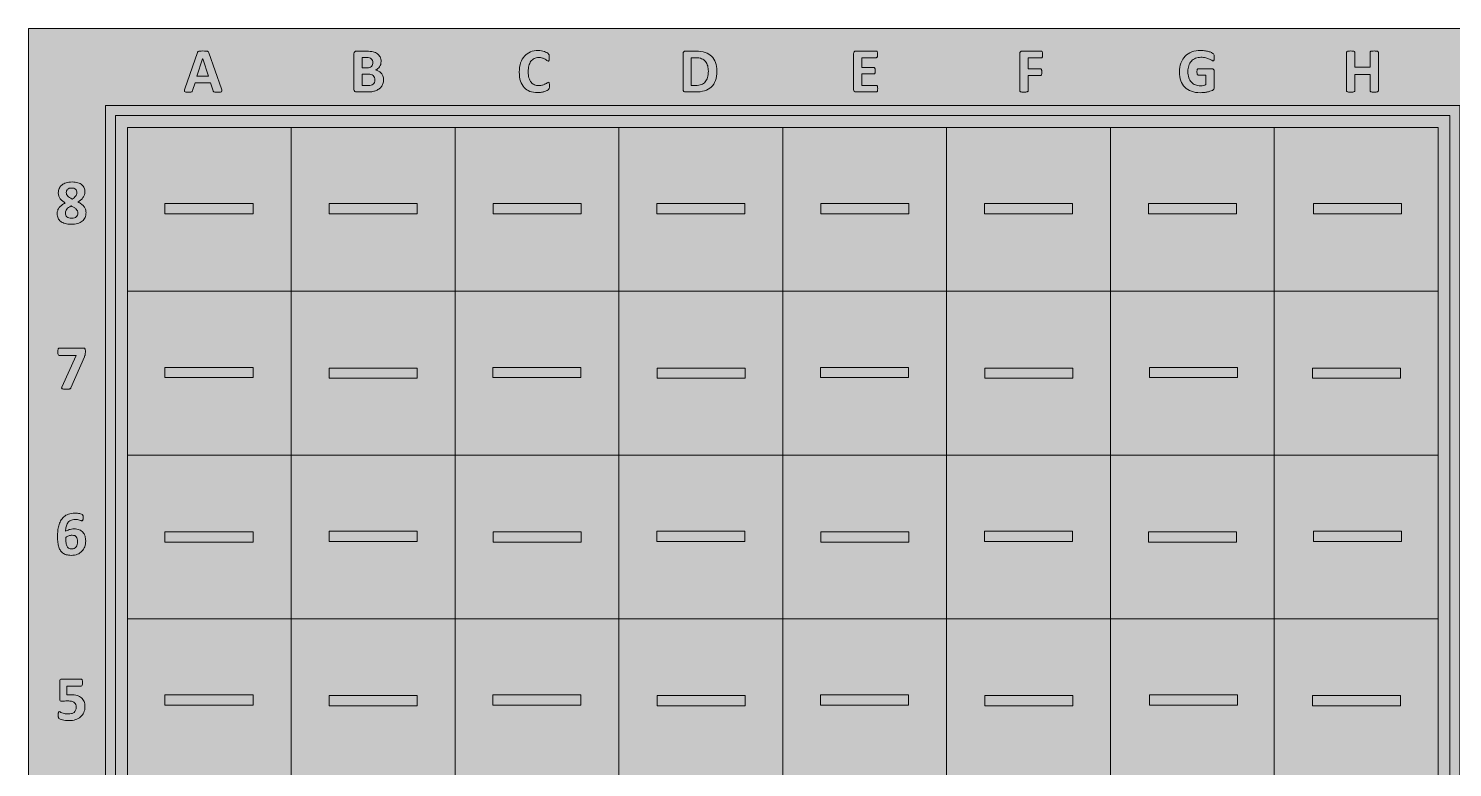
# Model space of a CAD drawing. Header units: inches. Extents: x 492 to 1331, y -1203 to -612.
# Drawn here: x 492 to 1050, y -902 to -612 of the extents above; entities that cross this region are included whole.
import ezdxf

# ---------------------------------------------------------------- set-up
doc = ezdxf.new("R2010")
doc.units = ezdxf.units.IN
doc.header["$MEASUREMENT"] = 0
doc.layers.add('Layer 1', color=7, linetype='Continuous')

# ---------------------------------------------------------------- blocks, each defined once
blk = doc.blocks.new('block 2')
at = {"layer": 'Layer 1'}
h = blk.add_hatch(color=250, dxfattribs=at)
h.dxf.hatch_style = 2
h.paths.add_polyline_path([(1049.17, -1168.78), (526.52, -1168.78), (526.52, -646.13), (1049.17, -646.13)])
h.paths.add_polyline_path([(531.16, -1164.14), (1044.54, -1164.14), (1044.54, -650.77), (531.16, -650.77)])
at = {"layer": 'Layer 1', "lineweight": 0}
for points in [[(1049.17, -1168.78), (526.52, -1168.78), (526.52, -646.13), (1049.17, -646.13), (1049.17, -1168.78)], [(531.16, -1164.14), (1044.54, -1164.14), (1044.54, -650.77), (531.16, -650.77), (531.16, -1164.14)]]:
    blk.add_lwpolyline(points, dxfattribs=at)
blk = doc.blocks.new('block 5')
at = {"layer": 'Layer 1', "lineweight": 0}
blk.add_lwpolyline([(560.63, -623.95), (560.62, -623.95), (558.36, -630.75), (562.9, -630.75), (560.63, -623.95)], dxfattribs=at)
for points, knots in [([(567.97, -635.68), (568.07, -635.97), (568.13, -636.21), (568.16, -636.38), (568.18, -636.55), (568.15, -636.68), (568.06, -636.77), (567.97, -636.86), (567.81, -636.91), (567.58, -636.93), (567.35, -636.95), (567.03, -636.96), (566.63, -636.96), (566.21, -636.96), (565.88, -636.96), (565.64, -636.94), (565.41, -636.93), (565.23, -636.91), (565.11, -636.87), (564.98, -636.83), (564.9, -636.78), (564.85, -636.72), (564.8, -636.65), (564.76, -636.56), (564.72, -636.46), (564.72, -636.46), (563.65, -633.24), (563.65, -633.24), (563.65, -633.24), (557.64, -633.24), (557.64, -633.24), (557.64, -633.24), (556.63, -636.37), (556.63, -636.37), (556.6, -636.48), (556.56, -636.58), (556.5, -636.66), (556.45, -636.74), (556.36, -636.8), (556.24, -636.84), (556.12, -636.89), (555.95, -636.92), (555.74, -636.94), (555.52, -636.95), (555.23, -636.96), (554.88, -636.96), (554.5, -636.96), (554.2, -636.95), (553.99, -636.93), (553.77, -636.9), (553.63, -636.84), (553.54, -636.75), (553.46, -636.65), (553.43, -636.52), (553.46, -636.34), (553.48, -636.17), (553.54, -635.94), (553.64, -635.65), (553.64, -635.65), (558.57, -621.47), (558.57, -621.47), (558.62, -621.33), (558.68, -621.22), (558.74, -621.13), (558.81, -621.04), (558.92, -620.98), (559.06, -620.93), (559.2, -620.89), (559.4, -620.86), (559.66, -620.85), (559.91, -620.83), (560.25, -620.83), (560.67, -620.83), (561.16, -620.83), (561.54, -620.83), (561.83, -620.85), (562.12, -620.86), (562.35, -620.89), (562.51, -620.93), (562.67, -620.98), (562.78, -621.05), (562.85, -621.14), (562.92, -621.23), (562.98, -621.35), (563.03, -621.51), (563.03, -621.51), (567.97, -635.68), (567.97, -635.68)], [0, 0, 0, 0, 1, 1, 1, 2, 2, 2, 3, 3, 3, 4, 4, 4, 5, 5, 5, 6, 6, 6, 7, 7, 7, 8, 8, 8, 9, 9, 9, 10, 10, 10, 11, 11, 11, 12, 12, 12, 13, 13, 13, 14, 14, 14, 15, 15, 15, 16, 16, 16, 17, 17, 17, 18, 18, 18, 19, 19, 19, 20, 20, 20, 21, 21, 21, 22, 22, 22, 23, 23, 23, 24, 24, 24, 25, 25, 25, 26, 26, 26, 27, 27, 27, 28, 28, 28, 29, 29, 29, 29]), ([(631.46, -632.09), (631.46, -632.66), (631.39, -633.18), (631.23, -633.64), (631.07, -634.1), (630.86, -634.51), (630.58, -634.86), (630.3, -635.22), (629.98, -635.52), (629.59, -635.78), (629.21, -636.03), (628.79, -636.24), (628.33, -636.41), (627.87, -636.57), (627.37, -636.69), (626.85, -636.77), (626.33, -636.85), (625.74, -636.89), (625.1, -636.89), (625.1, -636.89), (620.85, -636.89), (620.85, -636.89), (620.58, -636.89), (620.35, -636.81), (620.17, -636.65), (619.98, -636.49), (619.89, -636.23), (619.89, -635.86), (619.89, -635.86), (619.89, -621.93), (619.89, -621.93), (619.89, -621.57), (619.98, -621.3), (620.17, -621.14), (620.35, -620.98), (620.58, -620.9), (620.85, -620.9), (620.85, -620.9), (624.87, -620.9), (624.87, -620.9), (625.85, -620.9), (626.68, -620.98), (627.36, -621.15), (628.04, -621.31), (628.61, -621.56), (629.07, -621.9), (629.54, -622.23), (629.9, -622.65), (630.14, -623.16), (630.39, -623.67), (630.51, -624.28), (630.51, -624.97), (630.51, -625.35), (630.46, -625.72), (630.36, -626.06), (630.27, -626.4), (630.12, -626.71), (629.93, -626.99), (629.74, -627.27), (629.51, -627.52), (629.23, -627.73), (628.96, -627.95), (628.64, -628.12), (628.29, -628.25), (628.74, -628.34), (629.16, -628.48), (629.54, -628.69), (629.93, -628.89), (630.26, -629.16), (630.54, -629.48), (630.83, -629.81), (631.05, -630.19), (631.22, -630.62), (631.38, -631.06), (631.46, -631.55), (631.46, -632.09)], [0, 0, 0, 0, 1, 1, 1, 2, 2, 2, 3, 3, 3, 4, 4, 4, 5, 5, 5, 6, 6, 6, 7, 7, 7, 8, 8, 8, 9, 9, 9, 10, 10, 10, 11, 11, 11, 12, 12, 12, 13, 13, 13, 14, 14, 14, 15, 15, 15, 16, 16, 16, 17, 17, 17, 18, 18, 18, 19, 19, 19, 20, 20, 20, 21, 21, 21, 22, 22, 22, 23, 23, 23, 24, 24, 24, 25, 25, 25, 25]), ([(627.26, -625.36), (627.26, -625.04), (627.21, -624.75), (627.12, -624.5), (627.02, -624.24), (626.87, -624.03), (626.67, -623.86), (626.47, -623.69), (626.22, -623.56), (625.92, -623.47), (625.62, -623.38), (625.22, -623.34), (624.72, -623.34), (624.72, -623.34), (623.08, -623.34), (623.08, -623.34), (623.08, -623.34), (623.08, -627.49), (623.08, -627.49), (623.08, -627.49), (624.89, -627.49), (624.89, -627.49), (625.36, -627.49), (625.74, -627.43), (626.02, -627.32), (626.3, -627.21), (626.53, -627.06), (626.71, -626.86), (626.9, -626.67), (627.04, -626.44), (627.13, -626.18), (627.22, -625.92), (627.26, -625.65), (627.26, -625.36)], [0, 0, 0, 0, 1, 1, 1, 2, 2, 2, 3, 3, 3, 4, 4, 4, 5, 5, 5, 6, 6, 6, 7, 7, 7, 8, 8, 8, 9, 9, 9, 10, 10, 10, 11, 11, 11, 11]), ([(696.46, -634.47), (696.46, -634.67), (696.45, -634.85), (696.44, -634.99), (696.43, -635.14), (696.41, -635.26), (696.38, -635.36), (696.36, -635.47), (696.33, -635.55), (696.28, -635.63), (696.24, -635.7), (696.18, -635.79), (696.09, -635.88), (696, -635.98), (695.82, -636.1), (695.56, -636.25), (695.3, -636.39), (694.98, -636.54), (694.61, -636.67), (694.24, -636.81), (693.81, -636.92), (693.33, -637.01), (692.84, -637.1), (692.32, -637.15), (691.76, -637.15), (690.67, -637.15), (689.68, -636.98), (688.8, -636.64), (687.92, -636.3), (687.17, -635.8), (686.55, -635.13), (685.93, -634.46), (685.46, -633.62), (685.13, -632.61), (684.8, -631.61), (684.63, -630.44), (684.63, -629.11), (684.63, -627.75), (684.82, -626.54), (685.18, -625.49), (685.54, -624.43), (686.05, -623.55), (686.7, -622.83), (687.35, -622.11), (688.13, -621.57), (689.04, -621.2), (689.95, -620.83), (690.95, -620.64), (692.05, -620.64), (692.49, -620.64), (692.92, -620.68), (693.33, -620.75), (693.74, -620.83), (694.12, -620.93), (694.47, -621.04), (694.82, -621.16), (695.14, -621.3), (695.42, -621.46), (695.7, -621.61), (695.89, -621.75), (696.01, -621.86), (696.12, -621.97), (696.19, -622.06), (696.23, -622.14), (696.28, -622.21), (696.31, -622.31), (696.33, -622.42), (696.36, -622.54), (696.38, -622.67), (696.39, -622.83), (696.4, -622.99), (696.41, -623.18), (696.41, -623.41), (696.41, -623.66), (696.4, -623.87), (696.38, -624.04), (696.37, -624.21), (696.34, -624.35), (696.3, -624.46), (696.26, -624.57), (696.21, -624.65), (696.15, -624.7), (696.09, -624.74), (696.02, -624.77), (695.95, -624.77), (695.83, -624.77), (695.67, -624.7), (695.48, -624.55), (695.29, -624.41), (695.05, -624.25), (694.75, -624.07), (694.45, -623.89), (694.09, -623.73), (693.67, -623.59), (693.26, -623.45), (692.76, -623.37), (692.18, -623.37), (691.55, -623.37), (690.98, -623.5), (690.48, -623.76), (689.99, -624.02), (689.56, -624.39), (689.21, -624.87), (688.86, -625.36), (688.6, -625.94), (688.41, -626.62), (688.23, -627.31), (688.14, -628.08), (688.14, -628.93), (688.14, -629.87), (688.24, -630.68), (688.43, -631.37), (688.63, -632.06), (688.9, -632.63), (689.26, -633.07), (689.62, -633.52), (690.05, -633.85), (690.56, -634.07), (691.06, -634.28), (691.63, -634.39), (692.27, -634.39), (692.85, -634.39), (693.34, -634.32), (693.76, -634.19), (694.18, -634.05), (694.54, -633.9), (694.84, -633.74), (695.15, -633.57), (695.39, -633.43), (695.59, -633.29), (695.78, -633.16), (695.93, -633.1), (696.04, -633.1), (696.12, -633.1), (696.18, -633.11), (696.23, -633.14), (696.28, -633.18), (696.33, -633.24), (696.36, -633.34), (696.39, -633.44), (696.42, -633.58), (696.43, -633.76), (696.45, -633.93), (696.46, -634.17), (696.46, -634.47)], [0, 0, 0, 0, 1, 1, 1, 2, 2, 2, 3, 3, 3, 4, 4, 4, 5, 5, 5, 6, 6, 6, 7, 7, 7, 8, 8, 8, 9, 9, 9, 10, 10, 10, 11, 11, 11, 12, 12, 12, 13, 13, 13, 14, 14, 14, 15, 15, 15, 16, 16, 16, 17, 17, 17, 18, 18, 18, 19, 19, 19, 20, 20, 20, 21, 21, 21, 22, 22, 22, 23, 23, 23, 24, 24, 24, 25, 25, 25, 26, 26, 26, 27, 27, 27, 28, 28, 28, 29, 29, 29, 30, 30, 30, 31, 31, 31, 32, 32, 32, 33, 33, 33, 34, 34, 34, 35, 35, 35, 36, 36, 36, 37, 37, 37, 38, 38, 38, 39, 39, 39, 40, 40, 40, 41, 41, 41, 42, 42, 42, 43, 43, 43, 44, 44, 44, 45, 45, 45, 46, 46, 46, 47, 47, 47, 48, 48, 48, 48]), ([(762.05, -628.66), (762.05, -630.13), (761.86, -631.38), (761.48, -632.42), (761.1, -633.46), (760.55, -634.31), (759.83, -634.97), (759.11, -635.63), (758.24, -636.12), (757.22, -636.42), (756.19, -636.73), (754.97, -636.89), (753.56, -636.89), (753.56, -636.89), (749.74, -636.89), (749.74, -636.89), (749.47, -636.89), (749.24, -636.81), (749.05, -636.65), (748.87, -636.49), (748.77, -636.23), (748.77, -635.86), (748.77, -635.86), (748.77, -621.93), (748.77, -621.93), (748.77, -621.57), (748.87, -621.3), (749.05, -621.14), (749.24, -620.98), (749.47, -620.9), (749.74, -620.9), (749.74, -620.9), (753.84, -620.9), (753.84, -620.9), (755.26, -620.9), (756.47, -621.07), (757.47, -621.4), (758.46, -621.74), (759.29, -622.23), (759.97, -622.89), (760.65, -623.54), (761.17, -624.35), (761.52, -625.31), (761.88, -626.28), (762.05, -627.39), (762.05, -628.66)], [0, 0, 0, 0, 1, 1, 1, 2, 2, 2, 3, 3, 3, 4, 4, 4, 5, 5, 5, 6, 6, 6, 7, 7, 7, 8, 8, 8, 9, 9, 9, 10, 10, 10, 11, 11, 11, 12, 12, 12, 13, 13, 13, 14, 14, 14, 15, 15, 15, 15]), ([(758.69, -628.77), (758.69, -628.01), (758.61, -627.31), (758.43, -626.66), (758.25, -626.01), (757.97, -625.44), (757.58, -624.97), (757.19, -624.49), (756.68, -624.12), (756.07, -623.85), (755.46, -623.58), (754.65, -623.45), (753.65, -623.45), (753.65, -623.45), (752.01, -623.45), (752.01, -623.45), (752.01, -623.45), (752.01, -634.32), (752.01, -634.32), (752.01, -634.32), (753.7, -634.32), (753.7, -634.32), (754.59, -634.32), (755.34, -634.2), (755.95, -633.97), (756.56, -633.74), (757.07, -633.39), (757.48, -632.93), (757.89, -632.46), (758.19, -631.88), (758.39, -631.19), (758.59, -630.5), (758.69, -629.69), (758.69, -628.77)], [0, 0, 0, 0, 1, 1, 1, 2, 2, 2, 3, 3, 3, 4, 4, 4, 5, 5, 5, 6, 6, 6, 7, 7, 7, 8, 8, 8, 9, 9, 9, 10, 10, 10, 11, 11, 11, 11]), ([(825.02, -635.62), (825.02, -635.85), (825.01, -636.05), (824.99, -636.21), (824.97, -636.38), (824.94, -636.51), (824.9, -636.6), (824.86, -636.7), (824.81, -636.78), (824.74, -636.82), (824.68, -636.87), (824.61, -636.89), (824.54, -636.89), (824.54, -636.89), (816.51, -636.89), (816.51, -636.89), (816.24, -636.89), (816.01, -636.81), (815.82, -636.65), (815.64, -636.49), (815.55, -636.23), (815.55, -635.86), (815.55, -635.86), (815.55, -621.93), (815.55, -621.93), (815.55, -621.57), (815.64, -621.3), (815.82, -621.14), (816.01, -620.98), (816.24, -620.9), (816.51, -620.9), (816.51, -620.9), (824.49, -620.9), (824.49, -620.9), (824.56, -620.9), (824.63, -620.92), (824.69, -620.96), (824.75, -621.01), (824.8, -621.08), (824.84, -621.18), (824.88, -621.28), (824.91, -621.42), (824.93, -621.58), (824.95, -621.74), (824.96, -621.94), (824.96, -622.19), (824.96, -622.42), (824.95, -622.61), (824.93, -622.77), (824.91, -622.93), (824.88, -623.06), (824.84, -623.16), (824.8, -623.26), (824.75, -623.33), (824.69, -623.38), (824.63, -623.42), (824.56, -623.45), (824.49, -623.45), (824.49, -623.45), (818.78, -623.45), (818.78, -623.45), (818.78, -623.45), (818.78, -627.35), (818.78, -627.35), (818.78, -627.35), (823.61, -627.35), (823.61, -627.35), (823.69, -627.35), (823.76, -627.37), (823.82, -627.42), (823.88, -627.46), (823.93, -627.53), (823.97, -627.63), (824.01, -627.72), (824.04, -627.85), (824.06, -628.01), (824.08, -628.17), (824.1, -628.37), (824.1, -628.6), (824.1, -628.84), (824.08, -629.04), (824.06, -629.19), (824.04, -629.35), (824.01, -629.47), (823.97, -629.57), (823.93, -629.66), (823.88, -629.73), (823.82, -629.77), (823.76, -629.81), (823.69, -629.83), (823.61, -629.83), (823.61, -629.83), (818.78, -629.83), (818.78, -629.83), (818.78, -629.83), (818.78, -634.34), (818.78, -634.34), (818.78, -634.34), (824.54, -634.34), (824.54, -634.34), (824.61, -634.34), (824.68, -634.37), (824.74, -634.41), (824.81, -634.46), (824.86, -634.53), (824.9, -634.63), (824.94, -634.73), (824.97, -634.86), (824.99, -635.02), (825.01, -635.18), (825.02, -635.38), (825.02, -635.62)], [0, 0, 0, 0, 1, 1, 1, 2, 2, 2, 3, 3, 3, 4, 4, 4, 5, 5, 5, 6, 6, 6, 7, 7, 7, 8, 8, 8, 9, 9, 9, 10, 10, 10, 11, 11, 11, 12, 12, 12, 13, 13, 13, 14, 14, 14, 15, 15, 15, 16, 16, 16, 17, 17, 17, 18, 18, 18, 19, 19, 19, 20, 20, 20, 21, 21, 21, 22, 22, 22, 23, 23, 23, 24, 24, 24, 25, 25, 25, 26, 26, 26, 27, 27, 27, 28, 28, 28, 29, 29, 29, 30, 30, 30, 31, 31, 31, 32, 32, 32, 33, 33, 33, 34, 34, 34, 35, 35, 35, 36, 36, 36, 37, 37, 37, 37]), ([(889.64, -622.24), (889.64, -622.48), (889.63, -622.69), (889.61, -622.86), (889.59, -623.03), (889.55, -623.16), (889.51, -623.26), (889.46, -623.36), (889.41, -623.43), (889.35, -623.48), (889.3, -623.53), (889.23, -623.56), (889.16, -623.56), (889.16, -623.56), (883.93, -623.56), (883.93, -623.56), (883.93, -623.56), (883.93, -627.86), (883.93, -627.86), (883.93, -627.86), (888.83, -627.86), (888.83, -627.86), (888.91, -627.86), (888.97, -627.88), (889.03, -627.92), (889.09, -627.96), (889.14, -628.03), (889.19, -628.13), (889.23, -628.23), (889.27, -628.36), (889.29, -628.52), (889.31, -628.69), (889.32, -628.9), (889.32, -629.14), (889.32, -629.39), (889.31, -629.6), (889.29, -629.76), (889.27, -629.92), (889.23, -630.06), (889.19, -630.17), (889.14, -630.27), (889.09, -630.35), (889.03, -630.4), (888.97, -630.44), (888.91, -630.46), (888.83, -630.46), (888.83, -630.46), (883.93, -630.46), (883.93, -630.46), (883.93, -630.46), (883.93, -636.42), (883.93, -636.42), (883.93, -636.51), (883.91, -636.59), (883.86, -636.65), (883.81, -636.72), (883.72, -636.78), (883.59, -636.82), (883.46, -636.87), (883.3, -636.9), (883.09, -636.93), (882.88, -636.95), (882.62, -636.96), (882.3, -636.96), (881.99, -636.96), (881.73, -636.95), (881.52, -636.93), (881.31, -636.9), (881.14, -636.87), (881.01, -636.82), (880.89, -636.78), (880.8, -636.72), (880.75, -636.65), (880.7, -636.59), (880.67, -636.51), (880.67, -636.42), (880.67, -636.42), (880.67, -621.93), (880.67, -621.93), (880.67, -621.57), (880.76, -621.3), (880.95, -621.14), (881.13, -620.98), (881.36, -620.9), (881.63, -620.9), (881.63, -620.9), (889.16, -620.9), (889.16, -620.9), (889.23, -620.9), (889.3, -620.93), (889.35, -620.97), (889.41, -621.02), (889.46, -621.09), (889.51, -621.19), (889.55, -621.3), (889.59, -621.43), (889.61, -621.61), (889.63, -621.78), (889.64, -621.99), (889.64, -622.24)], [0, 0, 0, 0, 1, 1, 1, 2, 2, 2, 3, 3, 3, 4, 4, 4, 5, 5, 5, 6, 6, 6, 7, 7, 7, 8, 8, 8, 9, 9, 9, 10, 10, 10, 11, 11, 11, 12, 12, 12, 13, 13, 13, 14, 14, 14, 15, 15, 15, 16, 16, 16, 17, 17, 17, 18, 18, 18, 19, 19, 19, 20, 20, 20, 21, 21, 21, 22, 22, 22, 23, 23, 23, 24, 24, 24, 25, 25, 25, 26, 26, 26, 27, 27, 27, 28, 28, 28, 29, 29, 29, 30, 30, 30, 31, 31, 31, 32, 32, 32, 33, 33, 33, 33]), ([(956.85, -623.39), (956.85, -623.62), (956.84, -623.83), (956.82, -624), (956.8, -624.18), (956.77, -624.31), (956.74, -624.42), (956.7, -624.52), (956.65, -624.59), (956.6, -624.63), (956.55, -624.67), (956.48, -624.7), (956.41, -624.7), (956.3, -624.7), (956.13, -624.62), (955.89, -624.47), (955.65, -624.32), (955.33, -624.16), (954.94, -623.99), (954.54, -623.82), (954.07, -623.66), (953.52, -623.51), (952.98, -623.36), (952.34, -623.29), (951.62, -623.29), (950.84, -623.29), (950.14, -623.42), (949.52, -623.69), (948.89, -623.96), (948.35, -624.33), (947.91, -624.82), (947.47, -625.31), (947.12, -625.9), (946.88, -626.59), (946.65, -627.28), (946.53, -628.04), (946.53, -628.87), (946.53, -629.78), (946.65, -630.59), (946.89, -631.29), (947.13, -631.98), (947.47, -632.56), (947.91, -633.03), (948.35, -633.5), (948.87, -633.86), (949.49, -634.1), (950.1, -634.34), (950.78, -634.45), (951.52, -634.45), (951.88, -634.45), (952.24, -634.41), (952.59, -634.33), (952.95, -634.25), (953.28, -634.13), (953.58, -633.96), (953.58, -633.96), (953.58, -630.25), (953.58, -630.25), (953.58, -630.25), (950.55, -630.25), (950.55, -630.25), (950.41, -630.25), (950.29, -630.16), (950.21, -629.98), (950.13, -629.79), (950.08, -629.48), (950.08, -629.03), (950.08, -628.8), (950.09, -628.61), (950.12, -628.45), (950.14, -628.29), (950.17, -628.17), (950.21, -628.07), (950.25, -627.98), (950.3, -627.91), (950.36, -627.86), (950.41, -627.82), (950.48, -627.8), (950.55, -627.8), (950.55, -627.8), (955.95, -627.8), (955.95, -627.8), (956.08, -627.8), (956.2, -627.82), (956.3, -627.86), (956.41, -627.91), (956.5, -627.98), (956.58, -628.07), (956.65, -628.16), (956.71, -628.27), (956.76, -628.4), (956.8, -628.52), (956.82, -628.67), (956.82, -628.83), (956.82, -628.83), (956.82, -635.2), (956.82, -635.2), (956.82, -635.44), (956.77, -635.66), (956.69, -635.84), (956.6, -636.03), (956.42, -636.18), (956.16, -636.28), (955.89, -636.39), (955.56, -636.5), (955.16, -636.62), (954.77, -636.73), (954.36, -636.83), (953.93, -636.91), (953.51, -637), (953.08, -637.06), (952.65, -637.1), (952.22, -637.14), (951.78, -637.16), (951.34, -637.16), (950.07, -637.16), (948.92, -636.98), (947.92, -636.61), (946.91, -636.24), (946.05, -635.71), (945.35, -635.02), (944.65, -634.32), (944.12, -633.47), (943.75, -632.47), (943.38, -631.47), (943.19, -630.34), (943.19, -629.07), (943.19, -627.76), (943.39, -626.58), (943.78, -625.54), (944.18, -624.5), (944.74, -623.61), (945.46, -622.89), (946.19, -622.16), (947.06, -621.6), (948.09, -621.21), (949.11, -620.82), (950.26, -620.63), (951.52, -620.63), (952.21, -620.63), (952.84, -620.68), (953.41, -620.77), (953.98, -620.87), (954.47, -620.98), (954.9, -621.12), (955.32, -621.25), (955.67, -621.4), (955.95, -621.56), (956.23, -621.71), (956.43, -621.85), (956.54, -621.96), (956.65, -622.08), (956.73, -622.24), (956.78, -622.45), (956.83, -622.66), (956.85, -622.97), (956.85, -623.39)], [0, 0, 0, 0, 1, 1, 1, 2, 2, 2, 3, 3, 3, 4, 4, 4, 5, 5, 5, 6, 6, 6, 7, 7, 7, 8, 8, 8, 9, 9, 9, 10, 10, 10, 11, 11, 11, 12, 12, 12, 13, 13, 13, 14, 14, 14, 15, 15, 15, 16, 16, 16, 17, 17, 17, 18, 18, 18, 19, 19, 19, 20, 20, 20, 21, 21, 21, 22, 22, 22, 23, 23, 23, 24, 24, 24, 25, 25, 25, 26, 26, 26, 27, 27, 27, 28, 28, 28, 29, 29, 29, 30, 30, 30, 31, 31, 31, 32, 32, 32, 33, 33, 33, 34, 34, 34, 35, 35, 35, 36, 36, 36, 37, 37, 37, 38, 38, 38, 39, 39, 39, 40, 40, 40, 41, 41, 41, 42, 42, 42, 43, 43, 43, 44, 44, 44, 45, 45, 45, 46, 46, 46, 47, 47, 47, 48, 48, 48, 49, 49, 49, 50, 50, 50, 51, 51, 51, 52, 52, 52, 52]), ([(1021.13, -636.44), (1021.13, -636.53), (1021.1, -636.6), (1021.05, -636.67), (1021, -636.73), (1020.91, -636.79), (1020.78, -636.83), (1020.66, -636.87), (1020.5, -636.9), (1020.29, -636.93), (1020.08, -636.95), (1019.82, -636.96), (1019.51, -636.96), (1019.19, -636.96), (1018.93, -636.95), (1018.72, -636.93), (1018.51, -636.9), (1018.34, -636.87), (1018.22, -636.83), (1018.1, -636.79), (1018.02, -636.73), (1017.96, -636.67), (1017.91, -636.6), (1017.88, -636.53), (1017.88, -636.44), (1017.88, -636.44), (1017.88, -629.98), (1017.88, -629.98), (1017.88, -629.98), (1011.9, -629.98), (1011.9, -629.98), (1011.9, -629.98), (1011.9, -636.44), (1011.9, -636.44), (1011.9, -636.53), (1011.88, -636.6), (1011.83, -636.67), (1011.78, -636.73), (1011.69, -636.79), (1011.57, -636.83), (1011.44, -636.87), (1011.28, -636.9), (1011.07, -636.93), (1010.87, -636.95), (1010.61, -636.96), (1010.28, -636.96), (1009.97, -636.96), (1009.71, -636.95), (1009.5, -636.93), (1009.29, -636.9), (1009.12, -636.87), (1009, -636.83), (1008.88, -636.79), (1008.79, -636.73), (1008.73, -636.67), (1008.68, -636.6), (1008.65, -636.53), (1008.65, -636.44), (1008.65, -636.44), (1008.65, -621.35), (1008.65, -621.35), (1008.65, -621.27), (1008.68, -621.19), (1008.73, -621.12), (1008.79, -621.06), (1008.88, -621.01), (1009, -620.96), (1009.12, -620.92), (1009.29, -620.89), (1009.5, -620.87), (1009.71, -620.84), (1009.97, -620.83), (1010.28, -620.83), (1010.61, -620.83), (1010.87, -620.84), (1011.07, -620.87), (1011.28, -620.89), (1011.44, -620.92), (1011.57, -620.96), (1011.69, -621.01), (1011.78, -621.06), (1011.83, -621.12), (1011.88, -621.19), (1011.9, -621.27), (1011.9, -621.35), (1011.9, -621.35), (1011.9, -627.22), (1011.9, -627.22), (1011.9, -627.22), (1017.88, -627.22), (1017.88, -627.22), (1017.88, -627.22), (1017.88, -621.35), (1017.88, -621.35), (1017.88, -621.27), (1017.91, -621.19), (1017.96, -621.12), (1018.02, -621.06), (1018.1, -621.01), (1018.22, -620.96), (1018.34, -620.92), (1018.51, -620.89), (1018.72, -620.87), (1018.93, -620.84), (1019.19, -620.83), (1019.51, -620.83), (1019.82, -620.83), (1020.08, -620.84), (1020.29, -620.87), (1020.5, -620.89), (1020.66, -620.92), (1020.78, -620.96), (1020.91, -621.01), (1021, -621.06), (1021.05, -621.12), (1021.1, -621.19), (1021.13, -621.27), (1021.13, -621.35), (1021.13, -621.35), (1021.13, -636.44), (1021.13, -636.44)], [0, 0, 0, 0, 1, 1, 1, 2, 2, 2, 3, 3, 3, 4, 4, 4, 5, 5, 5, 6, 6, 6, 7, 7, 7, 8, 8, 8, 9, 9, 9, 10, 10, 10, 11, 11, 11, 12, 12, 12, 13, 13, 13, 14, 14, 14, 15, 15, 15, 16, 16, 16, 17, 17, 17, 18, 18, 18, 19, 19, 19, 20, 20, 20, 21, 21, 21, 22, 22, 22, 23, 23, 23, 24, 24, 24, 25, 25, 25, 26, 26, 26, 27, 27, 27, 28, 28, 28, 29, 29, 29, 30, 30, 30, 31, 31, 31, 32, 32, 32, 33, 33, 33, 34, 34, 34, 35, 35, 35, 36, 36, 36, 37, 37, 37, 38, 38, 38, 39, 39, 39, 40, 40, 40, 40]), ([(628.09, -632.21), (628.09, -631.84), (628.03, -631.5), (627.91, -631.21), (627.78, -630.92), (627.6, -630.67), (627.36, -630.48), (627.12, -630.28), (626.82, -630.13), (626.45, -630.02), (626.08, -629.91), (625.6, -629.86), (625, -629.86), (625, -629.86), (623.08, -629.86), (623.08, -629.86), (623.08, -629.86), (623.08, -634.41), (623.08, -634.41), (623.08, -634.41), (625.42, -634.41), (625.42, -634.41), (625.88, -634.41), (626.26, -634.36), (626.57, -634.26), (626.87, -634.17), (627.14, -634.03), (627.37, -633.84), (627.6, -633.66), (627.77, -633.43), (627.9, -633.15), (628.03, -632.88), (628.09, -632.56), (628.09, -632.21)], [0, 0, 0, 0, 1, 1, 1, 2, 2, 2, 3, 3, 3, 4, 4, 4, 5, 5, 5, 6, 6, 6, 7, 7, 7, 8, 8, 8, 9, 9, 9, 10, 10, 10, 11, 11, 11, 11])]:
    blk.add_open_spline(points, degree=3, knots=knots, dxfattribs=at)
blk = doc.blocks.new('block 6')
at = {"layer": 'Layer 1', "lineweight": 0}
for points, knots in [([(514.94, -684.12), (514.94, -684.85), (514.81, -685.49), (514.56, -686.06), (514.31, -686.63), (513.94, -687.11), (513.45, -687.5), (512.96, -687.89), (512.35, -688.19), (511.63, -688.39), (510.9, -688.59), (510.07, -688.69), (509.12, -688.69), (508.22, -688.69), (507.42, -688.6), (506.74, -688.42), (506.05, -688.24), (505.48, -687.97), (505.02, -687.62), (504.56, -687.27), (504.21, -686.84), (503.98, -686.33), (503.75, -685.81), (503.64, -685.22), (503.64, -684.55), (503.64, -684.1), (503.7, -683.67), (503.84, -683.27), (503.98, -682.87), (504.18, -682.5), (504.45, -682.16), (504.71, -681.82), (505.05, -681.5), (505.45, -681.2), (505.85, -680.9), (506.3, -680.61), (506.82, -680.34), (506.4, -680.11), (506.02, -679.86), (505.69, -679.59), (505.35, -679.33), (505.06, -679.03), (504.82, -678.72), (504.58, -678.4), (504.4, -678.05), (504.28, -677.67), (504.15, -677.29), (504.09, -676.88), (504.09, -676.44), (504.09, -675.79), (504.21, -675.21), (504.43, -674.69), (504.66, -674.17), (505, -673.71), (505.45, -673.33), (505.89, -672.95), (506.46, -672.65), (507.13, -672.45), (507.81, -672.24), (508.59, -672.14), (509.48, -672.14), (510.36, -672.14), (511.12, -672.23), (511.75, -672.42), (512.38, -672.61), (512.89, -672.88), (513.3, -673.22), (513.7, -673.57), (514, -673.98), (514.19, -674.47), (514.39, -674.95), (514.48, -675.48), (514.48, -676.07), (514.48, -676.45), (514.42, -676.83), (514.29, -677.2), (514.16, -677.56), (513.98, -677.91), (513.75, -678.24), (513.52, -678.57), (513.24, -678.88), (512.9, -679.17), (512.56, -679.47), (512.18, -679.73), (511.75, -679.97), (512.25, -680.23), (512.7, -680.51), (513.1, -680.81), (513.49, -681.11), (513.83, -681.43), (514.1, -681.77), (514.37, -682.11), (514.58, -682.47), (514.72, -682.86), (514.87, -683.25), (514.94, -683.67), (514.94, -684.12)], [0, 0, 0, 0, 1, 1, 1, 2, 2, 2, 3, 3, 3, 4, 4, 4, 5, 5, 5, 6, 6, 6, 7, 7, 7, 8, 8, 8, 9, 9, 9, 10, 10, 10, 11, 11, 11, 12, 12, 12, 13, 13, 13, 14, 14, 14, 15, 15, 15, 16, 16, 16, 17, 17, 17, 18, 18, 18, 19, 19, 19, 20, 20, 20, 21, 21, 21, 22, 22, 22, 23, 23, 23, 24, 24, 24, 25, 25, 25, 26, 26, 26, 27, 27, 27, 28, 28, 28, 29, 29, 29, 30, 30, 30, 31, 31, 31, 32, 32, 32, 32]), ([(511.36, -676.36), (511.36, -676.07), (511.32, -675.81), (511.23, -675.58), (511.15, -675.35), (511.02, -675.16), (510.84, -675), (510.67, -674.84), (510.45, -674.72), (510.19, -674.63), (509.93, -674.55), (509.62, -674.51), (509.27, -674.51), (508.58, -674.51), (508.06, -674.67), (507.73, -674.98), (507.39, -675.3), (507.22, -675.74), (507.22, -676.3), (507.22, -676.56), (507.26, -676.81), (507.35, -677.03), (507.43, -677.25), (507.57, -677.46), (507.75, -677.66), (507.93, -677.86), (508.17, -678.05), (508.45, -678.24), (508.74, -678.43), (509.08, -678.63), (509.48, -678.85), (510.08, -678.49), (510.54, -678.11), (510.87, -677.71), (511.19, -677.31), (511.36, -676.86), (511.36, -676.36)], [0, 0, 0, 0, 1, 1, 1, 2, 2, 2, 3, 3, 3, 4, 4, 4, 5, 5, 5, 6, 6, 6, 7, 7, 7, 8, 8, 8, 9, 9, 9, 10, 10, 10, 11, 11, 11, 12, 12, 12, 12]), ([(511.73, -684.34), (511.73, -684.04), (511.68, -683.76), (511.57, -683.51), (511.47, -683.26), (511.31, -683.02), (511.09, -682.8), (510.87, -682.58), (510.6, -682.36), (510.27, -682.16), (509.94, -681.95), (509.56, -681.74), (509.12, -681.53), (508.74, -681.73), (508.41, -681.94), (508.12, -682.14), (507.83, -682.35), (507.59, -682.57), (507.4, -682.79), (507.21, -683.02), (507.07, -683.26), (506.98, -683.51), (506.88, -683.76), (506.84, -684.03), (506.84, -684.32), (506.84, -684.96), (507.04, -685.45), (507.46, -685.79), (507.88, -686.13), (508.5, -686.29), (509.32, -686.29), (510.13, -686.29), (510.73, -686.12), (511.13, -685.78), (511.53, -685.43), (511.73, -684.95), (511.73, -684.34)], [0, 0, 0, 0, 1, 1, 1, 2, 2, 2, 3, 3, 3, 4, 4, 4, 5, 5, 5, 6, 6, 6, 7, 7, 7, 8, 8, 8, 9, 9, 9, 10, 10, 10, 11, 11, 11, 12, 12, 12, 12]), ([(514.69, -738.62), (514.69, -738.86), (514.68, -739.07), (514.66, -739.25), (514.65, -739.43), (514.62, -739.59), (514.59, -739.74), (514.57, -739.9), (514.53, -740.04), (514.48, -740.18), (514.43, -740.31), (514.37, -740.46), (514.3, -740.61), (514.3, -740.61), (509.04, -752.81), (509.04, -752.81), (508.99, -752.91), (508.93, -753), (508.85, -753.07), (508.77, -753.13), (508.66, -753.18), (508.52, -753.22), (508.38, -753.26), (508.2, -753.28), (507.98, -753.29), (507.77, -753.31), (507.5, -753.31), (507.18, -753.31), (506.74, -753.31), (506.39, -753.3), (506.14, -753.27), (505.88, -753.24), (505.7, -753.2), (505.58, -753.13), (505.46, -753.07), (505.39, -752.99), (505.38, -752.9), (505.38, -752.8), (505.4, -752.69), (505.47, -752.55), (505.47, -752.55), (511.13, -740.07), (511.13, -740.07), (511.13, -740.07), (504.41, -740.07), (504.41, -740.07), (504.24, -740.07), (504.11, -739.96), (504.02, -739.73), (503.93, -739.5), (503.89, -739.14), (503.89, -738.65), (503.89, -738.4), (503.9, -738.19), (503.93, -738.01), (503.95, -737.84), (503.99, -737.69), (504.03, -737.57), (504.08, -737.46), (504.13, -737.38), (504.19, -737.33), (504.25, -737.28), (504.33, -737.25), (504.41, -737.25), (504.41, -737.25), (513.91, -737.25), (513.91, -737.25), (514.06, -737.25), (514.18, -737.27), (514.28, -737.3), (514.38, -737.33), (514.46, -737.39), (514.51, -737.49), (514.57, -737.59), (514.61, -737.73), (514.64, -737.91), (514.67, -738.09), (514.69, -738.33), (514.69, -738.62)], [0, 0, 0, 0, 1, 1, 1, 2, 2, 2, 3, 3, 3, 4, 4, 4, 5, 5, 5, 6, 6, 6, 7, 7, 7, 8, 8, 8, 9, 9, 9, 10, 10, 10, 11, 11, 11, 12, 12, 12, 13, 13, 13, 14, 14, 14, 15, 15, 15, 16, 16, 16, 17, 17, 17, 18, 18, 18, 19, 19, 19, 20, 20, 20, 21, 21, 21, 22, 22, 22, 23, 23, 23, 24, 24, 24, 25, 25, 25, 26, 26, 26, 26]), ([(514.8, -812.8), (514.8, -813.61), (514.67, -814.36), (514.43, -815.04), (514.18, -815.73), (513.82, -816.33), (513.34, -816.82), (512.86, -817.32), (512.27, -817.71), (511.57, -818), (510.87, -818.28), (510.07, -818.42), (509.15, -818.42), (508.41, -818.42), (507.76, -818.34), (507.21, -818.17), (506.66, -818), (506.18, -817.76), (505.78, -817.44), (505.38, -817.12), (505.05, -816.74), (504.79, -816.29), (504.54, -815.83), (504.33, -815.32), (504.18, -814.75), (504.03, -814.19), (503.92, -813.57), (503.86, -812.9), (503.81, -812.23), (503.78, -811.53), (503.78, -810.78), (503.78, -810.15), (503.81, -809.5), (503.87, -808.81), (503.93, -808.13), (504.05, -807.46), (504.23, -806.8), (504.41, -806.14), (504.66, -805.51), (504.98, -804.91), (505.3, -804.32), (505.71, -803.79), (506.22, -803.35), (506.72, -802.9), (507.34, -802.54), (508.06, -802.28), (508.78, -802.01), (509.63, -801.88), (510.62, -801.88), (510.94, -801.88), (511.25, -801.9), (511.57, -801.94), (511.88, -801.97), (512.18, -802.02), (512.45, -802.08), (512.72, -802.14), (512.95, -802.2), (513.14, -802.28), (513.33, -802.35), (513.46, -802.42), (513.52, -802.47), (513.58, -802.52), (513.63, -802.58), (513.66, -802.65), (513.69, -802.71), (513.72, -802.79), (513.74, -802.86), (513.76, -802.94), (513.78, -803.04), (513.78, -803.15), (513.79, -803.27), (513.8, -803.41), (513.8, -803.57), (513.8, -803.83), (513.79, -804.04), (513.78, -804.21), (513.77, -804.38), (513.74, -804.51), (513.71, -804.61), (513.68, -804.7), (513.63, -804.77), (513.57, -804.81), (513.52, -804.85), (513.45, -804.87), (513.36, -804.87), (513.27, -804.87), (513.14, -804.84), (512.98, -804.79), (512.83, -804.74), (512.64, -804.68), (512.41, -804.61), (512.19, -804.55), (511.93, -804.49), (511.63, -804.44), (511.33, -804.39), (510.98, -804.37), (510.59, -804.37), (509.92, -804.37), (509.35, -804.49), (508.89, -804.74), (508.43, -804.98), (508.06, -805.32), (507.77, -805.74), (507.48, -806.17), (507.27, -806.66), (507.14, -807.22), (507.01, -807.78), (506.94, -808.37), (506.93, -809), (507.11, -808.88), (507.32, -808.77), (507.55, -808.65), (507.79, -808.54), (508.04, -808.44), (508.32, -808.36), (508.59, -808.27), (508.89, -808.21), (509.21, -808.15), (509.54, -808.1), (509.88, -808.07), (510.24, -808.07), (511.05, -808.07), (511.74, -808.18), (512.31, -808.4), (512.89, -808.63), (513.36, -808.94), (513.73, -809.36), (514.1, -809.77), (514.37, -810.27), (514.54, -810.85), (514.71, -811.44), (514.8, -812.09), (514.8, -812.8)], [0, 0, 0, 0, 1, 1, 1, 2, 2, 2, 3, 3, 3, 4, 4, 4, 5, 5, 5, 6, 6, 6, 7, 7, 7, 8, 8, 8, 9, 9, 9, 10, 10, 10, 11, 11, 11, 12, 12, 12, 13, 13, 13, 14, 14, 14, 15, 15, 15, 16, 16, 16, 17, 17, 17, 18, 18, 18, 19, 19, 19, 20, 20, 20, 21, 21, 21, 22, 22, 22, 23, 23, 23, 24, 24, 24, 25, 25, 25, 26, 26, 26, 27, 27, 27, 28, 28, 28, 29, 29, 29, 30, 30, 30, 31, 31, 31, 32, 32, 32, 33, 33, 33, 34, 34, 34, 35, 35, 35, 36, 36, 36, 37, 37, 37, 38, 38, 38, 39, 39, 39, 40, 40, 40, 41, 41, 41, 42, 42, 42, 43, 43, 43, 44, 44, 44, 44]), ([(511.61, -813.11), (511.61, -812.69), (511.57, -812.32), (511.5, -812.01), (511.43, -811.69), (511.31, -811.42), (511.14, -811.2), (510.98, -810.98), (510.76, -810.82), (510.49, -810.71), (510.21, -810.6), (509.89, -810.54), (509.5, -810.54), (509.27, -810.54), (509.04, -810.56), (508.82, -810.6), (508.6, -810.64), (508.38, -810.7), (508.16, -810.78), (507.95, -810.85), (507.74, -810.94), (507.55, -811.04), (507.35, -811.15), (507.16, -811.25), (506.99, -811.37), (506.99, -812.25), (507.04, -812.99), (507.14, -813.57), (507.24, -814.16), (507.38, -814.63), (507.58, -814.98), (507.77, -815.32), (508.01, -815.57), (508.31, -815.71), (508.6, -815.86), (508.94, -815.93), (509.33, -815.93), (509.7, -815.93), (510.04, -815.86), (510.32, -815.72), (510.6, -815.58), (510.84, -815.38), (511.03, -815.13), (511.22, -814.87), (511.36, -814.57), (511.46, -814.23), (511.56, -813.89), (511.61, -813.52), (511.61, -813.11)], [0, 0, 0, 0, 1, 1, 1, 2, 2, 2, 3, 3, 3, 4, 4, 4, 5, 5, 5, 6, 6, 6, 7, 7, 7, 8, 8, 8, 9, 9, 9, 10, 10, 10, 11, 11, 11, 12, 12, 12, 13, 13, 13, 14, 14, 14, 15, 15, 15, 16, 16, 16, 16]), ([(514.53, -877.68), (514.53, -878.55), (514.38, -879.32), (514.07, -880), (513.77, -880.68), (513.35, -881.25), (512.8, -881.72), (512.25, -882.18), (511.6, -882.54), (510.83, -882.79), (510.06, -883.03), (509.2, -883.16), (508.26, -883.16), (507.77, -883.16), (507.3, -883.13), (506.85, -883.06), (506.41, -883), (506.01, -882.92), (505.66, -882.83), (505.3, -882.73), (505.01, -882.64), (504.78, -882.55), (504.56, -882.45), (504.41, -882.37), (504.34, -882.31), (504.27, -882.25), (504.22, -882.18), (504.19, -882.11), (504.15, -882.03), (504.13, -881.94), (504.11, -881.84), (504.08, -881.74), (504.07, -881.61), (504.06, -881.45), (504.05, -881.3), (504.05, -881.11), (504.05, -880.9), (504.05, -880.67), (504.06, -880.47), (504.07, -880.31), (504.09, -880.15), (504.12, -880.02), (504.15, -879.92), (504.19, -879.82), (504.24, -879.75), (504.28, -879.71), (504.33, -879.67), (504.39, -879.65), (504.46, -879.65), (504.54, -879.65), (504.67, -879.7), (504.83, -879.79), (505, -879.89), (505.23, -879.99), (505.5, -880.11), (505.78, -880.22), (506.11, -880.33), (506.51, -880.42), (506.9, -880.52), (507.38, -880.56), (507.93, -880.56), (508.41, -880.56), (508.84, -880.51), (509.23, -880.41), (509.62, -880.32), (509.96, -880.16), (510.23, -879.94), (510.5, -879.72), (510.71, -879.45), (510.86, -879.12), (511.01, -878.79), (511.08, -878.39), (511.08, -877.93), (511.08, -877.54), (511.02, -877.18), (510.89, -876.88), (510.77, -876.57), (510.58, -876.3), (510.31, -876.09), (510.05, -875.88), (509.71, -875.72), (509.29, -875.61), (508.87, -875.5), (508.36, -875.45), (507.76, -875.45), (507.28, -875.45), (506.84, -875.47), (506.45, -875.52), (506.06, -875.57), (505.69, -875.6), (505.35, -875.6), (505.11, -875.6), (504.94, -875.54), (504.83, -875.42), (504.73, -875.3), (504.68, -875.08), (504.68, -874.76), (504.68, -874.76), (504.68, -867.81), (504.68, -867.81), (504.68, -867.48), (504.74, -867.25), (504.87, -867.1), (505, -866.96), (505.2, -866.89), (505.48, -866.89), (505.48, -866.89), (513.06, -866.89), (513.06, -866.89), (513.13, -866.89), (513.2, -866.91), (513.27, -866.96), (513.33, -867.01), (513.39, -867.09), (513.43, -867.2), (513.48, -867.3), (513.51, -867.44), (513.53, -867.62), (513.55, -867.8), (513.56, -868.01), (513.56, -868.26), (513.56, -868.75), (513.52, -869.11), (513.43, -869.33), (513.35, -869.56), (513.22, -869.67), (513.06, -869.67), (513.06, -869.67), (507.37, -869.67), (507.37, -869.67), (507.37, -869.67), (507.37, -873.09), (507.37, -873.09), (507.66, -873.06), (507.95, -873.04), (508.23, -873.03), (508.52, -873.02), (508.81, -873.01), (509.13, -873.01), (509.99, -873.01), (510.76, -873.12), (511.43, -873.32), (512.1, -873.52), (512.67, -873.82), (513.12, -874.21), (513.58, -874.6), (513.93, -875.08), (514.17, -875.66), (514.41, -876.25), (514.53, -876.92), (514.53, -877.68)], [0, 0, 0, 0, 1, 1, 1, 2, 2, 2, 3, 3, 3, 4, 4, 4, 5, 5, 5, 6, 6, 6, 7, 7, 7, 8, 8, 8, 9, 9, 9, 10, 10, 10, 11, 11, 11, 12, 12, 12, 13, 13, 13, 14, 14, 14, 15, 15, 15, 16, 16, 16, 17, 17, 17, 18, 18, 18, 19, 19, 19, 20, 20, 20, 21, 21, 21, 22, 22, 22, 23, 23, 23, 24, 24, 24, 25, 25, 25, 26, 26, 26, 27, 27, 27, 28, 28, 28, 29, 29, 29, 30, 30, 30, 31, 31, 31, 32, 32, 32, 33, 33, 33, 34, 34, 34, 35, 35, 35, 36, 36, 36, 37, 37, 37, 38, 38, 38, 39, 39, 39, 40, 40, 40, 41, 41, 41, 42, 42, 42, 43, 43, 43, 44, 44, 44, 45, 45, 45, 46, 46, 46, 47, 47, 47, 48, 48, 48, 49, 49, 49, 50, 50, 50, 50])]:
    blk.add_open_spline(points, degree=3, knots=knots, dxfattribs=at)

msp = doc.modelspace()

# ---------------------------------------------------------------- hatches: boundary and pattern name
at = {"layer": 'Layer 1'}
h = msp.add_hatch(color=250, dxfattribs=at)
h.dxf.hatch_style = 2
h.paths.add_polyline_path([(1083.3, -1202.91), (492.4, -1202.91), (492.4, -612.01), (1083.3, -612.01)])
h = msp.add_hatch(color=250, dxfattribs=at)
h.dxf.hatch_style = 2
h.paths.add_polyline_path([(659.51, -714.94), (595.33, -714.94), (595.33, -650.77), (659.51, -650.77)])
h = msp.add_hatch(color=250, dxfattribs=at)
h.dxf.hatch_style = 2
h.paths.add_polyline_path([(787.85, -714.94), (723.68, -714.94), (723.68, -650.77), (787.85, -650.77)])
h = msp.add_hatch(color=250, dxfattribs=at)
h.dxf.hatch_style = 2
h.paths.add_polyline_path([(916.19, -714.94), (852.02, -714.94), (852.02, -650.77), (916.19, -650.77)])
h = msp.add_hatch(color=250, dxfattribs=at)
h.dxf.hatch_style = 2
h.paths.add_polyline_path([(1044.54, -714.94), (980.36, -714.94), (980.36, -650.77), (1044.54, -650.77)])
h = msp.add_hatch(color=7, dxfattribs=at)
h.dxf.hatch_style = 2
h.paths.add_polyline_path([(580.34, -684.62), (545.86, -684.62), (545.86, -680.62), (580.34, -680.62)])
h = msp.add_hatch(color=7, dxfattribs=at)
h.dxf.hatch_style = 2
h.paths.add_polyline_path([(708.83, -684.62), (674.35, -684.62), (674.35, -680.62), (708.83, -680.62)])
h = msp.add_hatch(color=7, dxfattribs=at)
h.dxf.hatch_style = 2
h.paths.add_polyline_path([(837.17, -684.62), (802.7, -684.62), (802.7, -680.62), (837.17, -680.62)])
h = msp.add_hatch(color=7, dxfattribs=at)
h.dxf.hatch_style = 2
h.paths.add_polyline_path([(965.52, -684.62), (931.04, -684.62), (931.04, -680.62), (965.52, -680.62)])
h = msp.add_hatch(color=250, dxfattribs=at)
h.dxf.hatch_style = 2
h.paths.add_polyline_path([(531.16, -779.11), (595.33, -779.11), (595.33, -714.94), (531.16, -714.94)])
h = msp.add_hatch(color=250, dxfattribs=at)
h.dxf.hatch_style = 2
h.paths.add_polyline_path([(659.51, -779.11), (723.68, -779.11), (723.68, -714.94), (659.51, -714.94)])
h = msp.add_hatch(color=250, dxfattribs=at)
h.dxf.hatch_style = 2
h.paths.add_polyline_path([(787.85, -779.11), (852.02, -779.11), (852.02, -714.94), (787.85, -714.94)])
h = msp.add_hatch(color=250, dxfattribs=at)
h.dxf.hatch_style = 2
h.paths.add_polyline_path([(916.19, -779.11), (980.36, -779.11), (980.36, -714.94), (916.19, -714.94)])
h = msp.add_hatch(color=7, dxfattribs=at)
h.dxf.hatch_style = 2
h.paths.add_polyline_path([(644.58, -749.03), (610.11, -749.03), (610.11, -745.03), (644.58, -745.03)])
h = msp.add_hatch(color=7, dxfattribs=at)
h.dxf.hatch_style = 2
h.paths.add_polyline_path([(773.08, -749.03), (738.6, -749.03), (738.6, -745.03), (773.08, -745.03)])
h = msp.add_hatch(color=7, dxfattribs=at)
h.dxf.hatch_style = 2
h.paths.add_polyline_path([(901.42, -749.03), (866.94, -749.03), (866.94, -745.03), (901.42, -745.03)])
h = msp.add_hatch(color=7, dxfattribs=at)
h.dxf.hatch_style = 2
h.paths.add_polyline_path([(1029.76, -749.03), (995.29, -749.03), (995.29, -745.03), (1029.76, -745.03)])
h = msp.add_hatch(color=250, dxfattribs=at)
h.dxf.hatch_style = 2
h.paths.add_polyline_path([(659.51, -843.28), (595.33, -843.28), (595.33, -779.11), (659.51, -779.11)])
h = msp.add_hatch(color=250, dxfattribs=at)
h.dxf.hatch_style = 2
h.paths.add_polyline_path([(787.85, -843.28), (723.68, -843.28), (723.68, -779.11), (787.85, -779.11)])
h = msp.add_hatch(color=250, dxfattribs=at)
h.dxf.hatch_style = 2
h.paths.add_polyline_path([(916.19, -843.28), (852.02, -843.28), (852.02, -779.11), (916.19, -779.11)])
h = msp.add_hatch(color=250, dxfattribs=at)
h.dxf.hatch_style = 2
h.paths.add_polyline_path([(1044.54, -843.28), (980.36, -843.28), (980.36, -779.11), (1044.54, -779.11)])
h = msp.add_hatch(color=7, dxfattribs=at)
h.dxf.hatch_style = 2
h.paths.add_polyline_path([(580.34, -813.2), (545.86, -813.2), (545.86, -809.2), (580.34, -809.2)])
h = msp.add_hatch(color=7, dxfattribs=at)
h.dxf.hatch_style = 2
h.paths.add_polyline_path([(708.83, -813.2), (674.35, -813.2), (674.35, -809.2), (708.83, -809.2)])
h = msp.add_hatch(color=7, dxfattribs=at)
h.dxf.hatch_style = 2
h.paths.add_polyline_path([(837.17, -813.2), (802.7, -813.2), (802.7, -809.2), (837.17, -809.2)])
h = msp.add_hatch(color=7, dxfattribs=at)
h.dxf.hatch_style = 2
h.paths.add_polyline_path([(965.52, -813.2), (931.04, -813.2), (931.04, -809.2), (965.52, -809.2)])
h = msp.add_hatch(color=250, dxfattribs=at)
h.dxf.hatch_style = 2
h.paths.add_polyline_path([(531.16, -907.46), (595.33, -907.46), (595.33, -843.28), (531.16, -843.28)])
h = msp.add_hatch(color=250, dxfattribs=at)
h.dxf.hatch_style = 2
h.paths.add_polyline_path([(659.51, -907.46), (723.68, -907.46), (723.68, -843.28), (659.51, -843.28)])
h = msp.add_hatch(color=250, dxfattribs=at)
h.dxf.hatch_style = 2
h.paths.add_polyline_path([(787.85, -907.46), (852.02, -907.46), (852.02, -843.28), (787.85, -843.28)])
h = msp.add_hatch(color=250, dxfattribs=at)
h.dxf.hatch_style = 2
h.paths.add_polyline_path([(916.19, -907.46), (980.36, -907.46), (980.36, -843.28), (916.19, -843.28)])
h = msp.add_hatch(color=7, dxfattribs=at)
h.dxf.hatch_style = 2
h.paths.add_polyline_path([(644.58, -877.37), (610.11, -877.37), (610.11, -873.37), (644.58, -873.37)])
h = msp.add_hatch(color=7, dxfattribs=at)
h.dxf.hatch_style = 2
h.paths.add_polyline_path([(773.08, -877.37), (738.6, -877.37), (738.6, -873.37), (773.08, -873.37)])
h = msp.add_hatch(color=7, dxfattribs=at)
h.dxf.hatch_style = 2
h.paths.add_polyline_path([(901.42, -877.37), (866.94, -877.37), (866.94, -873.37), (901.42, -873.37)])
h = msp.add_hatch(color=7, dxfattribs=at)
h.dxf.hatch_style = 2
h.paths.add_polyline_path([(1029.76, -877.37), (995.29, -877.37), (995.29, -873.37), (1029.76, -873.37)])

# ---------------------------------------------------------------- linework, layer by layer
at = {"layer": 'Layer 1', "lineweight": 0}
for points in [[(1083.3, -1202.91), (492.4, -1202.91), (492.4, -612.01), (1083.3, -612.01), (1083.3, -1202.91)], [(1053.09, -1172.7), (522.61, -1172.7), (522.61, -642.21), (1053.09, -642.21), (1053.09, -1172.7)], [(659.51, -714.94), (595.33, -714.94), (595.33, -650.77), (659.51, -650.77), (659.51, -714.94)], [(723.68, -714.94), (659.51, -714.94), (659.51, -650.77), (723.68, -650.77), (723.68, -714.94)], [(787.85, -714.94), (723.68, -714.94), (723.68, -650.77), (787.85, -650.77), (787.85, -714.94)], [(852.02, -714.94), (787.85, -714.94), (787.85, -650.77), (852.02, -650.77), (852.02, -714.94)], [(916.19, -714.94), (852.02, -714.94), (852.02, -650.77), (916.19, -650.77), (916.19, -714.94)], [(980.36, -714.94), (916.19, -714.94), (916.19, -650.77), (980.36, -650.77), (980.36, -714.94)], [(1044.54, -714.94), (980.36, -714.94), (980.36, -650.77), (1044.54, -650.77), (1044.54, -714.94)], [(580.34, -684.62), (545.86, -684.62), (545.86, -680.62), (580.34, -680.62), (580.34, -684.62)], [(644.66, -684.62), (610.18, -684.62), (610.18, -680.62), (644.66, -680.62), (644.66, -684.62)], [(708.83, -684.62), (674.35, -684.62), (674.35, -680.62), (708.83, -680.62), (708.83, -684.62)], [(773, -684.62), (738.53, -684.62), (738.53, -680.62), (773, -680.62), (773, -684.62)], [(837.17, -684.62), (802.7, -684.62), (802.7, -680.62), (837.17, -680.62), (837.17, -684.62)], [(901.34, -684.62), (866.87, -684.62), (866.87, -680.62), (901.34, -680.62), (901.34, -684.62)], [(965.52, -684.62), (931.04, -684.62), (931.04, -680.62), (965.52, -680.62), (965.52, -684.62)], [(1030.24, -684.62), (995.76, -684.62), (995.76, -680.62), (1030.24, -680.62), (1030.24, -684.62)], [(531.16, -779.11), (595.33, -779.11), (595.33, -714.94), (531.16, -714.94), (531.16, -779.11)], [(595.33, -779.11), (659.51, -779.11), (659.51, -714.94), (595.33, -714.94), (595.33, -779.11)], [(659.51, -779.11), (723.68, -779.11), (723.68, -714.94), (659.51, -714.94), (659.51, -779.11)], [(723.68, -779.11), (787.85, -779.11), (787.85, -714.94), (723.68, -714.94), (723.68, -779.11)], [(787.85, -779.11), (852.02, -779.11), (852.02, -714.94), (787.85, -714.94), (787.85, -779.11)], [(852.02, -779.11), (916.19, -779.11), (916.19, -714.94), (852.02, -714.94), (852.02, -779.11)], [(916.19, -779.11), (980.36, -779.11), (980.36, -714.94), (916.19, -714.94), (916.19, -779.11)], [(980.36, -779.11), (1044.54, -779.11), (1044.54, -714.94), (980.36, -714.94), (980.36, -779.11)], [(580.35, -748.79), (545.87, -748.79), (545.87, -744.79), (580.35, -744.79), (580.35, -748.79)], [(644.58, -749.03), (610.11, -749.03), (610.11, -745.03), (644.58, -745.03), (644.58, -749.03)], [(708.69, -748.79), (674.22, -748.79), (674.22, -744.79), (708.69, -744.79), (708.69, -748.79)], [(773.08, -749.03), (738.6, -749.03), (738.6, -745.03), (773.08, -745.03), (773.08, -749.03)], [(837.04, -748.79), (802.56, -748.79), (802.56, -744.79), (837.04, -744.79), (837.04, -748.79)], [(901.42, -749.03), (866.94, -749.03), (866.94, -745.03), (901.42, -745.03), (901.42, -749.03)], [(965.93, -748.79), (931.45, -748.79), (931.45, -744.79), (965.93, -744.79), (965.93, -748.79)], [(1029.76, -749.03), (995.29, -749.03), (995.29, -745.03), (1029.76, -745.03), (1029.76, -749.03)], [(595.33, -843.28), (531.16, -843.28), (531.16, -779.11), (595.33, -779.11), (595.33, -843.28)], [(659.51, -843.28), (595.33, -843.28), (595.33, -779.11), (659.51, -779.11), (659.51, -843.28)], [(723.68, -843.28), (659.51, -843.28), (659.51, -779.11), (723.68, -779.11), (723.68, -843.28)], [(787.85, -843.28), (723.68, -843.28), (723.68, -779.11), (787.85, -779.11), (787.85, -843.28)], [(852.02, -843.28), (787.85, -843.28), (787.85, -779.11), (852.02, -779.11), (852.02, -843.28)], [(916.19, -843.28), (852.02, -843.28), (852.02, -779.11), (916.19, -779.11), (916.19, -843.28)], [(980.36, -843.28), (916.19, -843.28), (916.19, -779.11), (980.36, -779.11), (980.36, -843.28)], [(1044.54, -843.28), (980.36, -843.28), (980.36, -779.11), (1044.54, -779.11), (1044.54, -843.28)], [(580.34, -813.2), (545.86, -813.2), (545.86, -809.2), (580.34, -809.2), (580.34, -813.2)], [(644.66, -812.96), (610.18, -812.96), (610.18, -808.96), (644.66, -808.96), (644.66, -812.96)], [(708.83, -813.2), (674.35, -813.2), (674.35, -809.2), (708.83, -809.2), (708.83, -813.2)], [(773, -812.96), (738.53, -812.96), (738.53, -808.96), (773, -808.96), (773, -812.96)], [(837.17, -813.2), (802.7, -813.2), (802.7, -809.2), (837.17, -809.2), (837.17, -813.2)], [(901.34, -812.96), (866.87, -812.96), (866.87, -808.96), (901.34, -808.96), (901.34, -812.96)], [(965.52, -813.2), (931.04, -813.2), (931.04, -809.2), (965.52, -809.2), (965.52, -813.2)], [(1030.24, -812.96), (995.76, -812.96), (995.76, -808.96), (1030.24, -808.96), (1030.24, -812.96)], [(531.16, -907.46), (595.33, -907.46), (595.33, -843.28), (531.16, -843.28), (531.16, -907.46)], [(595.33, -907.46), (659.51, -907.46), (659.51, -843.28), (595.33, -843.28), (595.33, -907.46)], [(659.51, -907.46), (723.68, -907.46), (723.68, -843.28), (659.51, -843.28), (659.51, -907.46)], [(723.68, -907.46), (787.85, -907.46), (787.85, -843.28), (723.68, -843.28), (723.68, -907.46)], [(787.85, -907.46), (852.02, -907.46), (852.02, -843.28), (787.85, -843.28), (787.85, -907.46)], [(852.02, -907.46), (916.19, -907.46), (916.19, -843.28), (852.02, -843.28), (852.02, -907.46)], [(916.19, -907.46), (980.36, -907.46), (980.36, -843.28), (916.19, -843.28), (916.19, -907.46)], [(980.36, -907.46), (1044.54, -907.46), (1044.54, -843.28), (980.36, -843.28), (980.36, -907.46)], [(580.35, -877.13), (545.87, -877.13), (545.87, -873.13), (580.35, -873.13), (580.35, -877.13)], [(644.58, -877.37), (610.11, -877.37), (610.11, -873.37), (644.58, -873.37), (644.58, -877.37)], [(708.69, -877.13), (674.22, -877.13), (674.22, -873.13), (708.69, -873.13), (708.69, -877.13)], [(773.08, -877.37), (738.6, -877.37), (738.6, -873.37), (773.08, -873.37), (773.08, -877.37)], [(837.04, -877.13), (802.56, -877.13), (802.56, -873.13), (837.04, -873.13), (837.04, -877.13)], [(901.42, -877.37), (866.94, -877.37), (866.94, -873.37), (901.42, -873.37), (901.42, -877.37)], [(965.93, -877.13), (931.45, -877.13), (931.45, -873.13), (965.93, -873.13), (965.93, -877.13)], [(1029.76, -877.37), (995.29, -877.37), (995.29, -873.37), (1029.76, -873.37), (1029.76, -877.37)]]:
    msp.add_lwpolyline(points, dxfattribs=at)

# ---------------------------------------------------------------- block references
at = {"layer": 'Layer 1'}
for name in ['block 5', 'block 2', 'block 6']:
    msp.add_blockref(name, (0, 0), dxfattribs=at)

doc.saveas('drawing.dxf')
